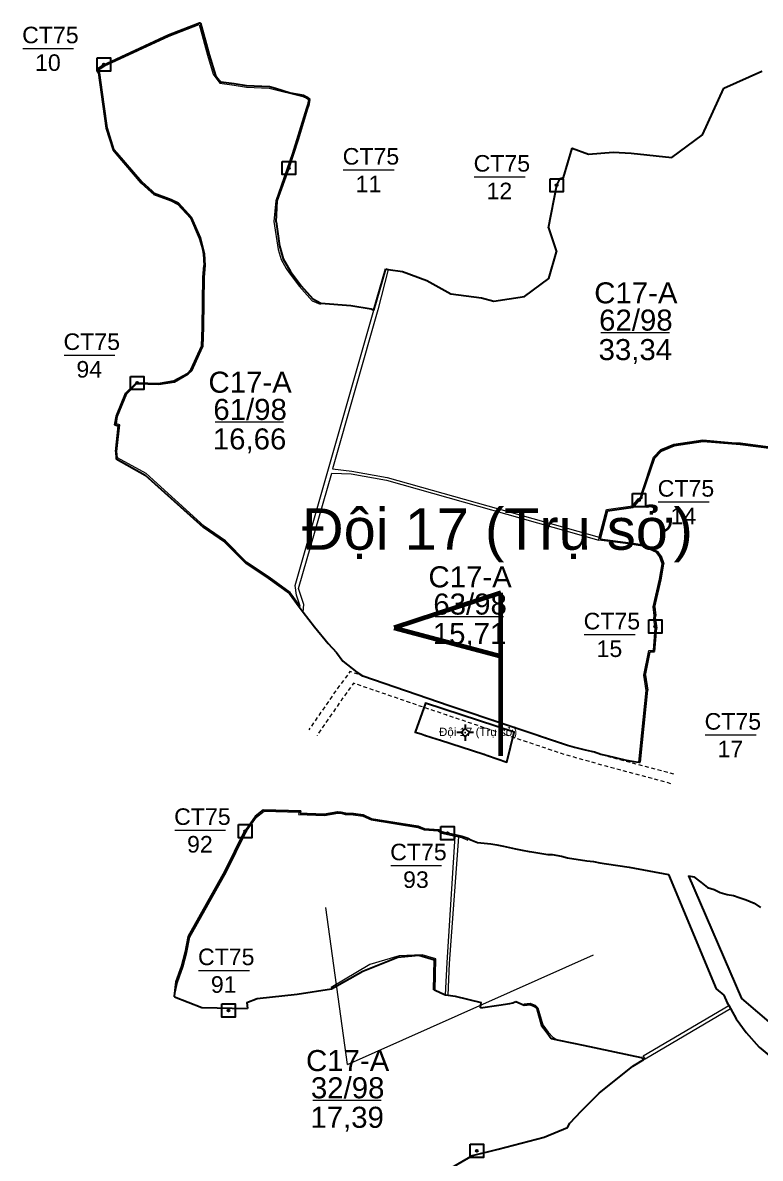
# Model space of a CAD drawing. Header units: metres. Extents: x 393207 to 397708, y 1541328 to 1545523.
# Drawn here: x 394929 to 396043, y 1543350 to 1545066 of the extents above; entities that cross this region are included whole.
import ezdxf
from ezdxf.enums import TextEntityAlignment as Align

# ---------------------------------------------------------------- set-up
doc = ezdxf.new("R2010")
doc.units = ezdxf.units.M
doc.header["$MEASUREMENT"] = 0
doc.linetypes.add('DGN Style 2', pattern=[9.82123, 5.892738, -3.928492])
doc.layers.add('RanhTwo', color=3, linetype='Continuous', lineweight=0)
doc.layers.add('TruSo', color=1, linetype='Continuous', lineweight=106)
doc.styles.add('Style-Arial', font='arial.ttf')
doc.styles.add('Style-vnarial', font='vnarial.shx')

# ---------------------------------------------------------------- blocks, each defined once
blk = doc.blocks.new('*U0')
at = {"color": 0, "linetype": 'Continuous', "lineweight": -2, "ltscale": 10, "flags": 128}
blk.add_lwpolyline([(-150, 150), (150, 150), (150, -150), (-150, -150), (-150, 150)], close=True, dxfattribs=at)
at = {"color": 0, "linetype": 'Continuous', "lineweight": -2, "ltscale": 10}
blk.add_circle((-0.02828, 0.016065), 22.5, dxfattribs=at)
blk = doc.blocks.new('*U14')
at = {"layer": 'RanhTwo', "color": 3, "linetype": 'Continuous', "lineweight": 13}
blk.add_line((-61.590494, 0.736004), (61.441766, 0.736004), dxfattribs=at)
at = {"layer": 'RanhTwo', "color": 3, "linetype": 'Continuous', "lineweight": 13, "style": 'Style-vnarial'}
for s, p in [('CT75', (-62.927441, 13.404394)), ('10', (-31.75311, -53.404336))]:
    blk.add_text(s, height=40, dxfattribs=at).set_placement(p)
blk = doc.blocks.new('*U15')
at = {"layer": 'RanhTwo', "color": 3, "linetype": 'Continuous', "lineweight": 13}
blk.add_line((-61.590494, 0.736004), (61.441766, 0.736004), dxfattribs=at)
at = {"layer": 'RanhTwo', "color": 3, "linetype": 'Continuous', "lineweight": 13, "style": 'Style-vnarial'}
for s, p in [('CT75', (-62.927441, 13.404394)), ('11', (-31.75311, -53.404336))]:
    blk.add_text(s, height=40, dxfattribs=at).set_placement(p)
blk = doc.blocks.new('*U16')
at = {"layer": 'RanhTwo', "color": 3, "linetype": 'Continuous', "lineweight": 13}
blk.add_line((-61.590494, 0.736004), (61.441766, 0.736004), dxfattribs=at)
at = {"layer": 'RanhTwo', "color": 3, "linetype": 'Continuous', "lineweight": 13, "style": 'Style-vnarial'}
for s, p in [('CT75', (-62.927441, 13.404394)), ('12', (-31.75311, -53.404336))]:
    blk.add_text(s, height=40, dxfattribs=at).set_placement(p)
blk = doc.blocks.new('*U18')
at = {"layer": 'RanhTwo', "color": 3, "linetype": 'Continuous', "lineweight": 13}
blk.add_line((-61.590494, 0.736004), (61.441766, 0.736004), dxfattribs=at)
at = {"layer": 'RanhTwo', "color": 3, "linetype": 'Continuous', "lineweight": 13, "style": 'Style-vnarial'}
for s, p in [('CT75', (-62.927441, 13.404394)), ('14', (-31.75311, -53.404336))]:
    blk.add_text(s, height=40, dxfattribs=at).set_placement(p)
blk = doc.blocks.new('*U19')
at = {"layer": 'RanhTwo', "color": 3, "linetype": 'Continuous', "lineweight": 13}
blk.add_line((-61.590494, 0.736004), (61.441766, 0.736004), dxfattribs=at)
at = {"layer": 'RanhTwo', "color": 3, "linetype": 'Continuous', "lineweight": 13, "style": 'Style-vnarial'}
for s, p in [('CT75', (-62.927441, 13.404394)), ('15', (-31.75311, -53.404336))]:
    blk.add_text(s, height=40, dxfattribs=at).set_placement(p)
blk = doc.blocks.new('*U21')
at = {"layer": 'RanhTwo', "color": 3, "linetype": 'Continuous', "lineweight": 13}
blk.add_line((-61.590494, 0.736004), (61.441766, 0.736004), dxfattribs=at)
at = {"layer": 'RanhTwo', "color": 3, "linetype": 'Continuous', "lineweight": 13, "style": 'Style-vnarial'}
for s, p in [('CT75', (-62.927441, 13.404394)), ('17', (-31.75311, -53.404336))]:
    blk.add_text(s, height=40, dxfattribs=at).set_placement(p)
blk = doc.blocks.new('*U38')
at = {"layer": 'RanhTwo', "color": 3, "linetype": 'Continuous', "lineweight": 13}
blk.add_line((-61.590494, 0.736004), (61.441766, 0.736004), dxfattribs=at)
at = {"layer": 'RanhTwo', "color": 3, "linetype": 'Continuous', "lineweight": 13, "style": 'Style-vnarial'}
for s, p in [('CT75', (-62.927441, 13.404394)), ('91', (-31.75311, -53.404336))]:
    blk.add_text(s, height=40, dxfattribs=at).set_placement(p)
blk = doc.blocks.new('*U39')
at = {"layer": 'RanhTwo', "color": 3, "linetype": 'Continuous', "lineweight": 13}
blk.add_line((-61.590494, 0.736004), (61.441766, 0.736004), dxfattribs=at)
at = {"layer": 'RanhTwo', "color": 3, "linetype": 'Continuous', "lineweight": 13, "style": 'Style-vnarial'}
for s, p in [('CT75', (-62.927441, 13.404394)), ('92', (-31.75311, -53.404336))]:
    blk.add_text(s, height=40, dxfattribs=at).set_placement(p)
blk = doc.blocks.new('*U40')
at = {"layer": 'RanhTwo', "color": 3, "linetype": 'Continuous', "lineweight": 13}
blk.add_line((-61.590494, 0.736004), (61.441766, 0.736004), dxfattribs=at)
at = {"layer": 'RanhTwo', "color": 3, "linetype": 'Continuous', "lineweight": 13, "style": 'Style-vnarial'}
for s, p in [('CT75', (-62.927441, 13.404394)), ('93', (-31.75311, -53.404336))]:
    blk.add_text(s, height=40, dxfattribs=at).set_placement(p)
blk = doc.blocks.new('*U41')
at = {"layer": 'RanhTwo', "color": 3, "linetype": 'Continuous', "lineweight": 13}
blk.add_line((-61.590494, 0.736004), (61.441766, 0.736004), dxfattribs=at)
at = {"layer": 'RanhTwo', "color": 3, "linetype": 'Continuous', "lineweight": 13, "style": 'Style-vnarial'}
for s, p in [('CT75', (-62.927441, 13.404394)), ('94', (-31.75311, -53.404336))]:
    blk.add_text(s, height=40, dxfattribs=at).set_placement(p)
blk = doc.blocks.new('*U43')
at = {"layer": 'RanhTwo', "color": 3, "linetype": 'Continuous', "lineweight": 13}
blk.add_line((-66.520877, -1.660429), (63.750129, -1.660429), dxfattribs=at)
at = {"layer": 'RanhTwo', "color": 3, "linetype": 'Continuous', "lineweight": 13, "style": 'Style-Arial'}
blk.add_text('33,34', height=40, dxfattribs=at).set_placement((-1.025137, -54.422685), align=Align.CENTER)
at = {"layer": 'RanhTwo', "color": 3, "linetype": 'Continuous', "lineweight": 13, "insert": (-0.000029, 1.089388), "char_height": 40, "attachment_point": 8, "line_spacing_factor": 0.776524, "style": 'Style-Arial'}
blk.add_mtext('C17-A\\P62/98', dxfattribs=at)
blk = doc.blocks.new('*U44')
at = {"layer": 'RanhTwo', "color": 3, "linetype": 'Continuous', "lineweight": 13}
blk.add_line((-66.520877, -1.660429), (63.750129, -1.660429), dxfattribs=at)
at = {"layer": 'RanhTwo', "color": 3, "linetype": 'Continuous', "lineweight": 13, "style": 'Style-Arial'}
blk.add_text('15,71', height=40, dxfattribs=at).set_placement((-1.025137, -54.422685), align=Align.CENTER)
at = {"layer": 'RanhTwo', "color": 3, "linetype": 'Continuous', "lineweight": 13, "insert": (-0.000029, 1.089388), "char_height": 40, "attachment_point": 8, "line_spacing_factor": 0.776524, "style": 'Style-Arial'}
blk.add_mtext('C17-A\\P63/98', dxfattribs=at)
blk = doc.blocks.new('*U45')
at = {"layer": 'RanhTwo', "color": 3, "linetype": 'Continuous', "lineweight": 13}
blk.add_line((-66.520877, -1.660429), (63.750129, -1.660429), dxfattribs=at)
at = {"layer": 'RanhTwo', "color": 3, "linetype": 'Continuous', "lineweight": 13, "style": 'Style-Arial'}
blk.add_text('16,66', height=40, dxfattribs=at).set_placement((-1.025137, -54.422685), align=Align.CENTER)
at = {"layer": 'RanhTwo', "color": 3, "linetype": 'Continuous', "lineweight": 13, "insert": (-0.000029, 1.089388), "char_height": 40, "attachment_point": 8, "line_spacing_factor": 0.776524, "style": 'Style-Arial'}
blk.add_mtext('C17-A\\P61/98', dxfattribs=at)
blk = doc.blocks.new('*U46')
at = {"layer": 'RanhTwo', "color": 3, "linetype": 'Continuous', "lineweight": 13}
blk.add_line((-66.520877, -1.660429), (63.750129, -1.660429), dxfattribs=at)
at = {"layer": 'RanhTwo', "color": 3, "linetype": 'Continuous', "lineweight": 13, "style": 'Style-Arial'}
blk.add_text('17,39', height=40, dxfattribs=at).set_placement((-1.025137, -54.422685), align=Align.CENTER)
at = {"layer": 'RanhTwo', "color": 3, "linetype": 'Continuous', "lineweight": 13, "insert": (-0.000029, 1.089388), "char_height": 40, "attachment_point": 8, "line_spacing_factor": 0.776524, "style": 'Style-Arial'}
blk.add_mtext('C17-A\\P32/98', dxfattribs=at)
blk = doc.blocks.new('DDCT')
at = {"layer": 'RanhTwo', "color": 5, "linetype": 'Continuous', "lineweight": 0}
for p, q in [((6.24, 0), (-6.24, 0)), ((0, -6.24), (0, 6.24))]:
    blk.add_line(p, q, dxfattribs=at)
blk = doc.blocks.new('CENTRD')
at = {"layer": 'RanhTwo', "linetype": 'Continuous', "lineweight": 0}
h = blk.add_hatch(color=7, dxfattribs=at)
edge = h.paths.add_edge_path()
edge.add_arc((0, 0), 1.5, 0, 360)
at = {"layer": 'RanhTwo', "color": 7, "linetype": 'Continuous', "lineweight": 0}
for p, q in [((-6.25, 0), (-12.5, 0)), ((0, 6.25), (-6.25, 0)), ((-6.25, 0), (0, -6.25)), ((0, 12.5), (0, 6.25)), ((6.25, 0), (0, 6.25)), ((0, -6.25), (6.25, 0)), ((12.5, 0), (6.25, 0)), ((0, -6.25), (0, -12.5))]:
    blk.add_line(p, q, dxfattribs=at)
blk = doc.blocks.new('CENTRD_1')
at = {"layer": 'RanhTwo', "linetype": 'Continuous', "lineweight": 30}
h = blk.add_hatch(color=5, dxfattribs=at)
edge = h.paths.add_edge_path()
edge.add_arc((0, 0), 1.5, 0, 360)
at = {"layer": 'RanhTwo', "color": 5, "linetype": 'Continuous', "lineweight": 30}
for p, q in [((-6.25, 0), (-12.5, 0)), ((0, 6.25), (-6.25, 0)), ((-6.25, 0), (0, -6.25)), ((0, 12.5), (0, 6.25)), ((6.25, 0), (0, 6.25)), ((0, -6.25), (6.25, 0)), ((12.5, 0), (6.25, 0)), ((0, -6.25), (0, -12.5))]:
    blk.add_line(p, q, dxfattribs=at)
blk = doc.blocks.new('*U70')
at = {"layer": 'TruSo', "color": 1, "linetype": 'Continuous', "lineweight": 106}
for p, q in [((80.501313, 123.087532), (-80.501268, 70.243642)), ((80.501313, -123.087664), (80.501313, 123.087532)), ((-80.501268, 70.243642), (80.501094, 27.367806))]:
    blk.add_line(p, q, dxfattribs=at)
blk = doc.blocks.new('*U69')
at = {"layer": 'TruSo', "color": 1, "linetype": 'Continuous', "lineweight": 106}
blk.add_blockref('*U70', (-75.311655, -79.483447), dxfattribs=at)
at = {"layer": 'RanhTwo', "color": 7, "linetype": 'Continuous', "lineweight": 0, "style": 'Style-Arial'}
blk.add_text('Đội 17 (Trụ sở)', height=62.5, dxfattribs=at).set_placement((0.000082, 140.071497), align=Align.MIDDLE_CENTER)

msp = doc.modelspace()

# ---------------------------------------------------------------- linework, layer by layer
at = {"layer": 'RanhTwo', "color": 3, "linetype": 'Continuous', "lineweight": 30}
for p, q in [((395148.909, 1545047.934), (395195.535, 1545066.416)), ((395195.535, 1545066.416), (395196.427, 1545066.301)), ((395196.427, 1545066.301), (395197.082, 1545065.776)), ((395197.082, 1545065.776), (395210.293, 1545017.954)), ((395055.626, 1545004.812), (395148.909, 1545047.934)), ((395051.677, 1545003.462), (395053.302, 1545004.007)), ((395053.302, 1545004.007), (395055.626, 1545004.812)), ((395210.293, 1545017.954), (395219.688, 1544986.638)), ((395041.23, 1544993.927), (395043.813, 1544997.664)), ((395041.23, 1544993.927), (395043.002, 1544990.47)), ((395043.002, 1544990.47), (395049.892, 1544943.168)), ((395043.813, 1544997.664), (395051.677, 1545003.462)), ((395988.029, 1544967.273), (396045.812, 1544993.12)), ((395219.688, 1544986.638), (395225.364, 1544979.504)), ((395225.364, 1544979.504), (395227.764, 1544977.14)), ((395227.764, 1544977.14), (395248.1524, 1544974.3159)), ((395248.1524, 1544974.3159), (395266.9471, 1544971.5541)), ((395266.9471, 1544971.5541), (395301.507, 1544970.079)), ((395301.507, 1544970.079), (395310.706, 1544967.499)), ((395310.706, 1544967.499), (395332.835, 1544960.528)), ((395332.835, 1544960.528), (395353.094, 1544956.766)), ((395353.094, 1544956.766), (395358.703, 1544954.13)), ((395358.703, 1544954.13), (395362.358, 1544950.418)), ((395955.847, 1544897.088), (395988.029, 1544967.273)), ((395049.892, 1544943.168), (395054.607, 1544906.887)), ((395344.974, 1544889.44), (395359.046, 1544936.134)), ((395359.046, 1544936.134), (395360.986, 1544941.684)), ((395360.986, 1544941.684), (395362.358, 1544950.418)), ((395054.607, 1544906.887), (395065.22, 1544874.087)), ((395337.871, 1544867.809), (395344.974, 1544889.44)), ((395909.809, 1544862.722), (395955.847, 1544897.088)), ((395065.22, 1544874.087), (395069.751, 1544868.531)), ((395069.751, 1544868.531), (395107.604, 1544824.545)), ((395330.95, 1544846.355), (395337.871, 1544867.809)), ((395745.987, 1544832.375), (395758.86, 1544876.672)), ((395758.86, 1544876.672), (395783.764, 1544867.545)), ((395783.764, 1544867.545), (395820.827, 1544871.04)), ((395820.827, 1544871.04), (395847.914, 1544869.04)), ((395847.914, 1544869.04), (395909.809, 1544862.722)), ((395313.31, 1544797.076), (395330.95, 1544846.355)), ((395107.604, 1544824.545), (395122.805, 1544810.847)), ((395723.089, 1544756.632), (395735.578, 1544820.75)), ((395735.578, 1544820.75), (395740.706, 1544831.124)), ((395740.706, 1544831.124), (395745.987, 1544832.375)), ((395122.805, 1544810.847), (395126.489, 1544807.158)), ((395126.489, 1544807.158), (395152.786, 1544797.655)), ((395152.786, 1544797.655), (395162.683, 1544792.829)), ((395162.683, 1544792.829), (395182.481, 1544770.823)), ((395311.648, 1544765.762), (395313.31, 1544797.076)), ((395182.481, 1544770.823), (395195.702, 1544740.451)), ((395311.648, 1544765.762), (395316.529, 1544729.188)), ((395723.089, 1544756.632), (395735.301, 1544720.178)), ((395195.702, 1544740.451), (395200.062, 1544725.216)), ((395200.062, 1544725.216), (395201.634, 1544717.1)), ((395201.634, 1544717.1), (395202.728, 1544699.574)), ((395316.529, 1544729.188), (395322.066, 1544709.829)), ((395723.699, 1544679.686), (395735.301, 1544720.178)), ((395201.396, 1544681.854), (395202.728, 1544699.574)), ((395322.066, 1544709.829), (395333.221, 1544690.568)), ((395200.128, 1544606.364), (395201.396, 1544681.854)), ((395333.221, 1544690.568), (395349.295, 1544668.931)), ((395459.347, 1544632.058), (395477.493, 1544694.373)), ((395477.493, 1544694.373), (395481.0185, 1544693.3255)), ((395481.0185, 1544693.3255), (395502.769, 1544690.627)), ((395502.769, 1544690.627), (395539.089, 1544676.694)), ((395686.742, 1544652.705), (395723.699, 1544679.686)), ((395349.295, 1544668.931), (395367.087, 1544649)), ((395539.089, 1544676.694), (395575.475, 1544656.929)), ((395367.087, 1544649), (395379.282, 1544642.807)), ((395575.475, 1544656.929), (395622.035, 1544650.436)), ((395622.035, 1544650.436), (395640.576, 1544645.496)), ((395640.576, 1544645.496), (395686.742, 1544652.705)), ((395379.282, 1544642.807), (395424.253, 1544638.894)), ((395424.253, 1544638.894), (395455.01, 1544634.21)), ((395455.01, 1544634.21), (395459.347, 1544632.058)), ((395199.129, 1544577.655), (395200.128, 1544606.364)), ((395183.176, 1544542.221), (395199.129, 1544577.655)), ((395177.435, 1544536.548), (395183.176, 1544542.221)), ((395134.017, 1544521.462), (395157.184, 1544525.372)), ((395157.184, 1544525.372), (395177.435, 1544536.548)), ((395070.268, 1544471.845), (395084.36, 1544506.501)), ((395084.36, 1544506.501), (395100.344, 1544522.314)), ((395100.344, 1544522.314), (395101.724, 1544521.974)), ((395101.724, 1544521.974), (395134.017, 1544521.462)), ((395067.896, 1544458.686), (395070.268, 1544471.845)), ((395067.896, 1544458.686), (395073.11, 1544457.241)), ((395069.361, 1544418.479), (395073.11, 1544457.241)), ((395894.0937, 1544419.6253), (395912.9987, 1544427.53)), ((395912.9987, 1544427.53), (395956.7779, 1544434.2091)), ((395956.7779, 1544434.2091), (396000.414, 1544430.343)), ((396000.414, 1544430.343), (396013.0011, 1544429.4221)), ((396013.0011, 1544429.4221), (396084.513, 1544420.317)), ((395069.361, 1544418.479), (395070.002, 1544407.505)), ((395070.002, 1544407.505), (395113.709, 1544382.888)), ((395865.018, 1544354.044), (395883.5675, 1544408.598)), ((395883.5675, 1544408.598), (395894.0937, 1544419.6253)), ((395113.709, 1544382.888), (395201.543, 1544303.987)), ((395864.2487, 1544347.9169), (395865.018, 1544354.044)), ((395851.2465, 1544334.4096), (395859.95, 1544345.144)), ((395859.95, 1544345.144), (395864.2487, 1544347.9169)), ((395801.3743, 1544286.1403), (395812.5818, 1544328.8453)), ((395812.5818, 1544328.8453), (395851.2465, 1544334.4096)), ((395201.543, 1544303.987), (395233.715, 1544281.901)), ((395801.3743, 1544286.1403), (395839.74, 1544280.778)), ((395233.715, 1544281.901), (395265.552, 1544249.569)), ((395839.74, 1544280.778), (395865.8013, 1544277.3546)), ((395865.8013, 1544277.3546), (395888.6607, 1544267.073)), ((395888.6607, 1544267.073), (395892.8875, 1544260.485)), ((395265.552, 1544249.569), (395299.749, 1544226.895)), ((395892.8875, 1544260.485), (395897.1974, 1544248.8447)), ((395893.0856, 1544225.1244), (395897.1974, 1544248.8447)), ((395299.749, 1544226.895), (395331.823, 1544203.939)), ((395883.3681, 1544183.5577), (395893.0856, 1544225.1244)), ((395331.823, 1544203.939), (395346.362, 1544183.803)), ((395346.362, 1544183.803), (395352.265, 1544175.812)), ((395883.3681, 1544183.5577), (395884.798, 1544170.3827)), ((395352.265, 1544175.812), (395369.56, 1544153.687)), ((395884.197, 1544165.3665), (395884.798, 1544170.3827)), ((395884.197, 1544165.3665), (395886.6291, 1544151.5433)), ((395369.56, 1544153.687), (395390.021, 1544128.077)), ((395883.5776, 1544116.261), (395886.6291, 1544151.5433)), ((395390.021, 1544128.077), (395402.672, 1544114.49)), ((395402.672, 1544114.49), (395412.323, 1544101.58)), ((395869.2256, 1544080.2113), (395876.6184, 1544115.7097)), ((395876.6184, 1544115.7097), (395883.5776, 1544116.261)), ((395412.323, 1544101.58), (395433.596, 1544084.919)), ((395433.596, 1544084.919), (395442.217, 1544079.512)), ((395442.217, 1544079.512), (395442.4111, 1544079.3357)), ((395442.4111, 1544079.3357), (395573.15, 1544034.55)), ((395869.2256, 1544080.2113), (395872.9136, 1544057.5596)), ((395861.7375, 1543948.7626), (395872.9136, 1544057.5596)), ((395573.15, 1544034.55), (395751.94, 1543974.81)), ((395751.94, 1543974.81), (395762.4669, 1543971.8462)), ((395762.4669, 1543971.8462), (395778.757, 1543967.847)), ((395778.757, 1543967.847), (395787.853, 1543965.454)), ((395787.853, 1543965.454), (395792.628, 1543964.411)), ((395792.628, 1543964.411), (395802.239, 1543961.152)), ((395802.239, 1543961.152), (395813.296, 1543958.5)), ((395813.296, 1543958.5), (395823.996, 1543956.109)), ((395823.996, 1543956.109), (395840.725, 1543952.046)), ((395840.725, 1543952.046), (395852.31, 1543950.06)), ((395852.31, 1543950.06), (395859.748, 1543948.967)), ((395859.748, 1543948.967), (395861.7375, 1543948.7626)), ((395280.421, 1543867.515), (395292.702, 1543877.188)), ((395292.702, 1543877.188), (395349.15, 1543875.398)), ((395347.915, 1543871.911), (395349.15, 1543875.398)), ((395347.915, 1543871.911), (395358.561, 1543871.418)), ((395384.502, 1543870.504), (395404.636, 1543874.135)), ((395404.636, 1543874.135), (395409.474, 1543873.644)), ((395409.474, 1543873.644), (395416.321, 1543871.701)), ((395416.321, 1543871.701), (395428.287, 1543871.379)), ((395266.325, 1543847.367), (395280.421, 1543867.515)), ((395358.561, 1543871.418), (395384.502, 1543870.504)), ((395428.287, 1543871.379), (395442.952, 1543869.341)), ((395442.952, 1543869.341), (395455.726, 1543863.533)), ((395455.726, 1543863.533), (395526.48, 1543852.38)), ((395234.735, 1543784.169), (395263.898, 1543843.941)), ((395263.898, 1543843.941), (395266.325, 1543847.367)), ((395526.48, 1543852.38), (395535.911, 1543848.489)), ((395535.911, 1543848.489), (395557.399, 1543846.981)), ((395557.399, 1543846.981), (395562.181, 1543843.5)), ((395562.181, 1543843.5), (395587.9415, 1543838.189)), ((395587.9415, 1543838.189), (395592.234, 1543837.304)), ((395592.234, 1543837.304), (395601.067, 1543833.933)), ((395601.067, 1543833.933), (395605.61, 1543831.59)), ((395605.61, 1543831.59), (395615.98, 1543827.69)), ((395615.98, 1543827.69), (395626.18, 1543826.5)), ((395626.18, 1543826.5), (395636.08, 1543825.7)), ((395636.08, 1543825.7), (395645.26, 1543824.17)), ((395645.26, 1543824.17), (395655.31, 1543821.94)), ((395655.31, 1543821.94), (395664.2, 1543819.98)), ((395664.2, 1543819.98), (395673.41, 1543817.94)), ((395673.41, 1543817.94), (395683.24, 1543815.76)), ((395683.24, 1543815.76), (395694.24, 1543814.03)), ((395694.24, 1543814.03), (395698.19, 1543813.41)), ((395698.19, 1543813.41), (395703.87, 1543812.52)), ((395703.87, 1543812.52), (395722.18, 1543809.64)), ((395722.18, 1543809.64), (395729.006, 1543809.441)), ((395729.006, 1543809.441), (395742.632, 1543807.008)), ((395742.632, 1543807.008), (395751.85, 1543804.36)), ((395751.85, 1543804.36), (395761.69, 1543802.82)), ((395761.69, 1543802.82), (395771.41, 1543801.62)), ((395771.41, 1543801.62), (395781.28, 1543799.78)), ((395781.28, 1543799.78), (395791.03, 1543798.9)), ((395791.03, 1543798.9), (395800.62, 1543797.1)), ((395800.62, 1543797.1), (395810.8, 1543795.16)), ((395810.8, 1543795.16), (395845.33, 1543790.37)), ((395845.33, 1543790.37), (395904.752, 1543779.2743)), ((395179.1163, 1543685.4101), (395234.735, 1543784.169)), ((395904.752, 1543779.2743), (395976.59, 1543606.637)), ((395935.017, 1543777.385), (396014.9796, 1543591.6439)), ((395935.017, 1543777.385), (395943, 1543775.614)), ((395943, 1543775.614), (395953.603, 1543767.887)), ((395953.603, 1543767.887), (395963.63, 1543759.84)), ((395963.63, 1543759.84), (395973.51, 1543756.38)), ((395973.51, 1543756.38), (395982.61, 1543751.8)), ((395982.61, 1543751.8), (395993.41, 1543748.92)), ((395993.41, 1543748.92), (396002.74, 1543747.4)), ((396002.74, 1543747.4), (396011.49, 1543744.26)), ((396011.49, 1543744.26), (396022.032, 1543741.119)), ((396022.032, 1543741.119), (396034.013, 1543735.77)), ((396034.013, 1543735.77), (396043.574, 1543729.487)), ((395174.717, 1543661.989), (395179.1163, 1543685.4101)), ((395169.025, 1543640.708), (395174.717, 1543661.989)), ((395442.45, 1543633.26), (395495.54, 1543654.45)), ((395495.54, 1543654.45), (395527.2568, 1543657.4464)), ((395527.2568, 1543657.4464), (395551.128, 1543650.47)), ((395550.031, 1543604.861), (395551.128, 1543650.47)), ((395160.453, 1543616.835), (395169.025, 1543640.708)), ((395395.019, 1543606.588), (395442.45, 1543633.26)), ((395157.888, 1543595.2501), (395160.453, 1543616.835)), ((395283.04, 1543592.07), (395343.401, 1543598.228)), ((395343.401, 1543598.228), (395395.019, 1543606.588)), ((395550.031, 1543604.861), (395552.0177, 1543604.2825)), ((395552.0177, 1543604.2825), (395566.19, 1543597.73)), ((395566.19, 1543597.73), (395567.5662, 1543597.519)), ((395567.5662, 1543597.519), (395571.6574, 1543596.8917)), ((395571.6574, 1543596.8917), (395581.954, 1543595.313)), ((395976.59, 1543606.637), (395988.3743, 1543596.9545)), ((395988.3743, 1543596.9545), (395993.3123, 1543585.4288)), ((395157.8, 1543594.51), (395157.888, 1543595.2501)), ((395157.8, 1543594.51), (395199.18, 1543578.39)), ((395267.14, 1543585.58), (395283.04, 1543592.07)), ((395267.14, 1543585.58), (395268.38, 1543576.87)), ((395581.954, 1543595.313), (395621.622, 1543585.991)), ((395620.673, 1543577.877), (395621.622, 1543585.991)), ((395620.673, 1543577.877), (395648.149, 1543581.535)), ((395648.149, 1543581.535), (395664.574, 1543584.303)), ((395664.574, 1543584.303), (395669.147, 1543585.403)), ((395669.147, 1543585.403), (395673.914, 1543587.325)), ((395673.914, 1543587.325), (395686.5999, 1543581.713)), ((395686.5999, 1543581.713), (395695.4399, 1543582.7631)), ((395695.4399, 1543582.7631), (395701.7558, 1543580.2491)), ((395701.7558, 1543580.2491), (395705.3404, 1543576.8487)), ((395993.3123, 1543585.4288), (395995.5429, 1543581.335)), ((395995.5429, 1543581.335), (395998.1458, 1543576.5578)), ((396014.9796, 1543591.6439), (396588.1352, 1543103.6254)), ((395199.18, 1543578.39), (395268.38, 1543576.87)), ((395705.3404, 1543576.8487), (395712.67, 1543550.984)), ((395998.1458, 1543576.5578), (396006.6087, 1543561.0262)), ((395712.67, 1543550.984), (395720.9601, 1543539.8428)), ((396006.6087, 1543561.0262), (396021.857, 1543540.3566)), ((395720.9601, 1543539.8428), (395727.02, 1543531.35)), ((395727.02, 1543531.35), (395736.196, 1543529.5208)), ((395736.196, 1543529.5208), (395760.83, 1543524.61)), ((396021.857, 1543540.3566), (396041.6305, 1543518.5473)), ((395760.83, 1543524.61), (395775.7982, 1543521.438)), ((395775.7982, 1543521.438), (395863.23, 1543502.91)), ((396041.6305, 1543518.5473), (396287.7484, 1543313.3632)), ((395850.89, 1543489.38), (395867.4338, 1543499.5064)), ((395863.23, 1543502.91), (395867.4338, 1543499.5064)), ((395799.627, 1543448.757), (395850.89, 1543489.38)), ((395772.879, 1543421.886), (395799.627, 1543448.757)), ((395755.29, 1543403.42), (395772.879, 1543421.886)), ((395716.845, 1543382.252), (395751.992, 1543397.169)), ((395751.992, 1543397.169), (395755.29, 1543403.42)), ((395647.04, 1543364.37), (395716.845, 1543382.252)), ((395608.2, 1543354.37), (395647.04, 1543364.37)), ((395485.76, 1543283.96), (395608.2, 1543354.37))]:
    msp.add_line(p, q, dxfattribs=at)
at = {"layer": 'RanhTwo', "color": 3, "linetype": 'Continuous', "lineweight": 0}
for p, q in [((395799.062, 1544284.444), (395800.003, 1544288.794)), ((395346.362, 1544183.803), (395347.9835, 1544184.9738)), ((395346.362, 1544183.803), (395352.265, 1544175.812)), ((395582.3553, 1543837.2986), (395587.7912, 1543836.1779)), ((395567.5662, 1543597.519), (395571.6574, 1543596.8917)), ((395988.3743, 1543596.9545), (395993.3123, 1543585.4288)), ((395993.3123, 1543585.4288), (395995.5429, 1543581.335)), ((395995.5429, 1543581.335), (395998.1458, 1543576.5578)), ((395869.4594, 1543500.7463), (395998.1458, 1543576.5578)), ((395867.4338, 1543499.5064), (395869.4594, 1543500.7463))]:
    msp.add_line(p, q, dxfattribs=at)
at = {"layer": 'RanhTwo', "color": 7, "linetype": 'Continuous', "lineweight": 0}
for q in [(395386.635905, 1543729.461503), (395791.394098, 1543657.825662)]:
    msp.add_line((395419.67739, 1543492.334244), q, dxfattribs=at)
at = {"layer": 'RanhTwo', "color": 3, "linetype": 'Continuous', "lineweight": 0, "flags": 128}
for points in [[(395346.362, 1544183.803), (395331.823, 1544203.939), (395299.749, 1544226.895), (395265.552, 1544249.569), (395233.715, 1544281.901), (395201.543, 1544303.987), (395113.709, 1544382.888), (395070.002, 1544407.505), (395069.361, 1544418.479), (395073.11, 1544457.241), (395067.896, 1544458.686), (395070.268, 1544471.845), (395084.36, 1544506.501), (395100.344, 1544522.314), (395101.724, 1544521.974), (395134.017, 1544521.462), (395157.184, 1544525.372), (395177.435, 1544536.548), (395183.176, 1544542.221), (395199.129, 1544577.655), (395200.128, 1544606.364), (395201.396, 1544681.854), (395202.728, 1544699.574), (395201.634, 1544717.1), (395200.062, 1544725.216), (395195.702, 1544740.451), (395182.481, 1544770.823), (395162.683, 1544792.829), (395152.786, 1544797.655), (395126.489, 1544807.158), (395122.805, 1544810.847), (395107.604, 1544824.545), (395069.751, 1544868.531), (395065.22, 1544874.087), (395054.607, 1544906.887), (395049.892, 1544943.168), (395043.002, 1544990.47), (395041.23, 1544993.927), (395043.813, 1544997.664), (395051.677, 1545003.462), (395053.302, 1545004.007), (395055.626, 1545004.812), (395148.909, 1545047.934), (395195.535, 1545066.416), (395196.427, 1545066.301), (395197.082, 1545065.776), (395210.293, 1545017.954), (395219.688, 1544986.638), (395225.364, 1544979.504), (395227.764, 1544977.14), (395248.1524, 1544974.3159), (395266.9471, 1544971.5541), (395301.507, 1544970.079), (395310.706, 1544967.499), (395332.835, 1544960.528), (395353.094, 1544956.766), (395358.703, 1544954.13), (395362.358, 1544950.418), (395360.986, 1544941.684), (395359.046, 1544936.134), (395344.974, 1544889.44), (395337.871, 1544867.809), (395330.95, 1544846.355), (395313.31, 1544797.076), (395311.648, 1544765.762), (395316.529, 1544729.188), (395322.066, 1544709.829), (395333.221, 1544690.568), (395349.295, 1544668.931), (395367.087, 1544649), (395379.282, 1544642.807)], [(395347.9835, 1544184.9738), (395332.88, 1544205.182), (395300.884, 1544228.5421), (395266.8309, 1544251.1207), (395235.0053, 1544283.4411), (395202.7825, 1544305.562), (395115.325, 1544385.153), (395071.9349, 1544408.7117), (395070.952, 1544418.583), (395075.2624, 1544458.7199), (395070.1878, 1544460.1262), (395071.97, 1544471.094), (395086.0582, 1544505.3677), (395100.623, 1544520.672), (395134.1688, 1544519.4593), (395157.8524, 1544523.4565), (395178.564, 1544535.521), (395184.602, 1544541.001), (395200.452, 1544575.547), (395201.1141, 1544577.1925), (395202.1274, 1544606.3124), (395203.3947, 1544681.7622), (395204.7327, 1544699.5613), (395203.6221, 1544717.3535), (395202.0089, 1544725.6822), (395197.5885, 1544741.1282), (395184.1851, 1544771.9191), (395163.9095, 1544794.456), (395153.5664, 1544799.4996), (395127.5887, 1544808.8872), (395124.183, 1544812.2975), (395109.0371, 1544825.9458), (395071.2842, 1544869.8155), (395067.0073, 1544875.06), (395056.5666, 1544907.3274), (395051.8733, 1544943.441), (395045.0183, 1544990.5027), (395043.2518, 1544994.1267), (395045.6964, 1544996.5173), (395054.1996, 1545002.2013), (395056.3748, 1545002.9548), (395149.6899, 1545046.0917), (395195.0447, 1545063.6225), (395207.8975, 1545017.5365), (395216.2, 1544988.576), (395226.2856, 1544975.1837), (395248.043, 1544971.943), (395266.542, 1544969.237), (395301.2502, 1544967.6763), (395352.1031, 1544954.9486), (395357.5201, 1544952.513), (395360.745, 1544950.458), (395359.047, 1544942.8191), (395357.0815, 1544936.5513), (395335.9706, 1544868.4332), (395311.2992, 1544797.3824), (395307.9891, 1544765.9917), (395314.4565, 1544723.7097), (395319.1096, 1544708.784), (395326.565, 1544695.09), (395331.4642, 1544688.2474), (395346.7441, 1544667.6311), (395366.19, 1544646.177), (395378.3294, 1544640.9977), (395379.282, 1544642.807)], [(396045.812, 1544993.12), (395988.029, 1544967.273), (395955.847, 1544897.088), (395909.809, 1544862.722), (395847.914, 1544869.04), (395820.827, 1544871.04), (395783.764, 1544867.545), (395758.86, 1544876.672), (395745.987, 1544832.375), (395740.706, 1544831.124), (395735.578, 1544820.75), (395723.089, 1544756.632), (395735.301, 1544720.178), (395723.699, 1544679.686), (395686.742, 1544652.705), (395640.576, 1544645.496), (395622.035, 1544650.436), (395575.475, 1544656.929), (395539.089, 1544676.694), (395502.769, 1544690.627), (395481.0185, 1544693.3255)], [(395481.0185, 1544693.3255), (395465.396, 1544632.395), (395396.97, 1544392.465), (395425.7749, 1544388.9826), (395479.2786, 1544379.2708), (395800.003, 1544288.794)], [(395459.347, 1544632.058), (395477.493, 1544694.373), (395481.0185, 1544693.3255)], [(395347.9835, 1544184.9738), (395342.292, 1544201.25), (395340.148, 1544215.709), (395459.347, 1544632.058)], [(395379.282, 1544642.807), (395424.253, 1544638.894), (395455.01, 1544634.21), (395459.347, 1544632.058)], [(395800.003, 1544288.794), (395810.984, 1544330.636), (395850.196, 1544336.279), (395858.7111, 1544346.7099), (395862.409, 1544349.045), (395863.64, 1544354.822), (395881.803, 1544409.646), (395892.936, 1544421.309), (395912.454, 1544429.47), (395956.711, 1544436.222), (396000.238, 1544432.223), (396013.24, 1544431.409), (396084.7163, 1544421.792), (396123.757, 1544414.908), (396162.023, 1544409.604), (396190.526, 1544408.6), (396204.655, 1544434.114), (396215.033, 1544461.857), (396235.159, 1544549.447), (396240.707, 1544573.942), (396232.686, 1544581.452), (396239.218, 1544621.157), (396235.281, 1544639.544), (396237.2367, 1544639.9627)], [(396084.513, 1544420.317), (396013.0011, 1544429.4221), (396000.414, 1544430.343), (395956.7779, 1544434.2091), (395912.9987, 1544427.53), (395894.0937, 1544419.6253), (395883.5675, 1544408.598), (395865.018, 1544354.044), (395864.2487, 1544347.9169), (395859.95, 1544345.144), (395851.2465, 1544334.4096), (395812.5818, 1544328.8453), (395801.3743, 1544286.1403), (395839.74, 1544280.778), (395865.8013, 1544277.3546), (395888.6607, 1544267.073), (395892.8875, 1544260.485), (395897.1974, 1544248.8447), (395893.0856, 1544225.1244), (395883.3681, 1544183.5577), (395884.798, 1544170.3827), (395884.197, 1544165.3665), (395886.6291, 1544151.5433), (395883.5776, 1544116.261), (395876.6184, 1544115.7097), (395869.2256, 1544080.2113), (395872.9136, 1544057.5596), (395861.7375, 1543948.7626), (395859.748, 1543948.967)], [(395352.265, 1544175.812), (395353.472, 1544187.06), (395345.384, 1544211.447), (395395.593, 1544385.948), (395424.9891, 1544384.6534), (395478.2854, 1544374.9792), (395799.062, 1544284.444)], [(395859.748, 1543948.967), (395870.897, 1544057.5), (395867.192, 1544080.256), (395874.966, 1544117.585), (395881.731, 1544118.121), (395884.614, 1544151.455), (395882.176, 1544165.311), (395882.785, 1544170.394), (395881.343, 1544183.681), (395891.115, 1544225.466), (395895.137, 1544248.668), (395890.804, 1544260.017), (395886.562, 1544265.988), (395865.249, 1544275.41), (395839.452, 1544279.376), (395799.062, 1544284.444)], [(395352.265, 1544175.812), (395369.56, 1544153.687), (395390.021, 1544128.077), (395402.672, 1544114.49), (395412.323, 1544101.58), (395433.596, 1544084.919), (395442.217, 1544079.512), (395442.4111, 1544079.3357), (395573.15, 1544034.55), (395751.94, 1543974.81), (395762.4669, 1543971.8462), (395778.757, 1543967.847), (395787.853, 1543965.454), (395792.628, 1543964.411), (395802.239, 1543961.152), (395813.296, 1543958.5), (395823.996, 1543956.109), (395840.725, 1543952.046), (395852.31, 1543950.06), (395859.748, 1543948.967)], [(395157.888, 1543595.2501), (395160.453, 1543616.835), (395169.025, 1543640.708), (395174.717, 1543661.989), (395179.1163, 1543685.4101), (395234.735, 1543784.169), (395263.898, 1543843.941), (395266.325, 1543847.367), (395280.421, 1543867.515), (395292.702, 1543877.188), (395349.15, 1543875.398), (395347.915, 1543871.911), (395358.561, 1543871.418), (395384.502, 1543870.504), (395404.636, 1543874.135), (395409.474, 1543873.644), (395416.321, 1543871.701), (395428.287, 1543871.379), (395442.952, 1543869.341), (395455.726, 1543863.533), (395526.48, 1543852.38), (395535.911, 1543848.489), (395557.399, 1543846.981), (395562.181, 1543843.5), (395587.9415, 1543838.189), (395592.234, 1543837.304), (395601.067, 1543833.933)], [(395157.888, 1543595.2501), (395162.3808, 1543616.2857), (395170.9355, 1543640.1106), (395176.6686, 1543661.5454), (395181.0209, 1543684.7164), (395236.5066, 1543783.239), (395265.6241, 1543842.9177), (395267.9638, 1543846.2205), (395281.8905, 1543866.1265), (395293.367, 1543875.1659), (395346.351, 1543873.4858), (395345.1298, 1543870.0378), (395358.4685, 1543869.4201), (395384.6459, 1543868.4977), (395404.714, 1543872.1168), (395409.0971, 1543871.672), (395416.0164, 1543869.7085), (395428.1219, 1543869.3827), (395442.3888, 1543867.4), (395455.1459, 1543861.5998), (395525.9354, 1543850.4411), (395535.4478, 1543846.5166), (395556.6862, 1543845.0261), (395561.3536, 1543841.6285), (395582.3553, 1543837.2986)], [(395567.5662, 1543597.519), (395570.249, 1543646.485), (395582.3553, 1543837.2986)], [(395571.6574, 1543596.8917), (395573.475, 1543644.613), (395587.7912, 1543836.1779)], [(395587.7912, 1543836.1779), (395591.6719, 1543835.3778), (395601.101, 1543830.995), (395601.067, 1543833.933)], [(395601.067, 1543833.933), (395605.61, 1543831.59), (395615.98, 1543827.69), (395626.18, 1543826.5), (395636.08, 1543825.7), (395645.26, 1543824.17), (395655.31, 1543821.94), (395664.2, 1543819.98), (395673.41, 1543817.94), (395683.24, 1543815.76), (395694.24, 1543814.03), (395698.19, 1543813.41), (395703.87, 1543812.52), (395722.18, 1543809.64), (395729.006, 1543809.441), (395742.632, 1543807.008), (395751.85, 1543804.36), (395761.69, 1543802.82), (395771.41, 1543801.62), (395781.28, 1543799.78), (395791.03, 1543798.9), (395800.62, 1543797.1), (395810.8, 1543795.16), (395845.33, 1543790.37), (395904.752, 1543779.2743), (395976.59, 1543606.637), (395988.3743, 1543596.9545)], [(396588.1352, 1543103.6254), (396014.9796, 1543591.6439), (395935.017, 1543777.385), (395943, 1543775.614), (395953.603, 1543767.887), (395963.63, 1543759.84), (395973.51, 1543756.38), (395982.61, 1543751.8), (395993.41, 1543748.92), (396002.74, 1543747.4), (396011.49, 1543744.26), (396022.032, 1543741.119), (396034.013, 1543735.77), (396043.574, 1543729.487)], [(395552.0177, 1543604.2825), (395553.1644, 1543651.9599), (395532.3883, 1543658.0123), (395497.4215, 1543656.5134), (395453.3964, 1543643.2041), (395394.959, 1543608.26), (395395.019, 1543606.588)], [(395395.019, 1543606.588), (395442.45, 1543633.26), (395495.54, 1543654.45), (395527.2568, 1543657.4464), (395551.128, 1543650.47), (395550.031, 1543604.861), (395552.0177, 1543604.2825)], [(395157.888, 1543595.2501), (395157.8, 1543594.51), (395199.18, 1543578.39), (395268.38, 1543576.87), (395267.14, 1543585.58), (395283.04, 1543592.07), (395343.401, 1543598.228), (395395.019, 1543606.588)], [(395552.0177, 1543604.2825), (395566.19, 1543597.73), (395567.5662, 1543597.519)], [(395571.6574, 1543596.8917), (395581.954, 1543595.313), (395621.622, 1543585.991), (395620.673, 1543577.877), (395648.149, 1543581.535), (395664.574, 1543584.303), (395669.147, 1543585.403), (395673.914, 1543587.325), (395686.5999, 1543581.713)], [(395686.5999, 1543581.713), (395686.364, 1543583.699), (395695.708, 1543584.809), (395702.853, 1543581.965), (395707.115, 1543577.922), (395714.494, 1543551.883), (395722.493, 1543541.133), (395729.618, 1543533.631), (395736.196, 1543529.5208)], [(395686.5999, 1543581.713), (395695.4399, 1543582.7631), (395701.7558, 1543580.2491), (395705.3404, 1543576.8487), (395712.67, 1543550.984), (395720.9601, 1543539.8428), (395727.02, 1543531.35), (395736.196, 1543529.5208)], [(395869.4594, 1543500.7463), (395866.544, 1543505.344), (395995.5429, 1543581.335)], [(395998.1458, 1543576.5578), (396006.6087, 1543561.0262), (396021.857, 1543540.3566), (396041.6305, 1543518.5473), (396287.7484, 1543313.3632), (396288.3109, 1543312.8864)], [(395736.196, 1543529.5208), (395760.83, 1543524.61), (395775.7982, 1543521.438), (395863.23, 1543502.91), (395867.4338, 1543499.5064)], [(395867.4338, 1543499.5064), (395850.89, 1543489.38), (395799.627, 1543448.757), (395772.879, 1543421.886), (395755.29, 1543403.42), (395751.992, 1543397.169), (395716.845, 1543382.252), (395647.04, 1543364.37), (395608.2, 1543354.37), (395485.76, 1543283.96)]]:
    msp.add_lwpolyline(points, dxfattribs=at)
at = {"layer": 'RanhTwo', "color": 3, "linetype": 'DGN Style 2', "lineweight": 0, "flags": 128}
for points in [[(395912.808813, 1543930.775922), (395814.56, 1543957.18), (395751.94, 1543974.81), (395573.15, 1544034.55), (395423.19, 1544085.92), (395399.37, 1544053.6), (395361.03, 1543997.81)], [(395908.167564, 1543916.495013), (395810.58, 1543942.72), (395747.52, 1543960.47), (395568.35, 1544020.35), (395428.73, 1544068.16), (395411.59, 1544044.9), (395373.39, 1543989.31)]]:
    msp.add_lwpolyline(points, dxfattribs=at)
at = {"layer": 'RanhTwo', "color": 7, "linetype": 'Continuous', "lineweight": 0, "flags": 128}
msp.add_lwpolyline([(395671.28, 1543994.32), (395537.31, 1544038.12), (395521.62, 1543994.23), (395530.56, 1543991.59), (395535.66, 1543989.81), (395554.76, 1543983.8), (395558.51, 1543982.55), (395625.4, 1543960.92), (395631.16, 1543958.97), (395660.28, 1543949.21), (395671.28, 1543994.32)], dxfattribs=at)
at = {"layer": 'RanhTwo', "color": 5, "linetype": 'Continuous', "lineweight": 30, "flags": 128}
msp.add_lwpolyline([(395671.28, 1543994.32), (395537.31, 1544038.12), (395521.62, 1543994.23), (395530.56, 1543991.59), (395535.66, 1543989.81), (395554.76, 1543983.8), (395558.51, 1543982.55), (395625.4, 1543960.92), (395631.16, 1543958.97), (395660.28, 1543949.21), (395671.28, 1543994.32)], dxfattribs=at)

# ---------------------------------------------------------------- block references
at = {"layer": 'RanhTwo', "color": 3, "linetype": 'Continuous', "lineweight": 13}
for name, p, xscale, yscale, zscale in [('*U14', (394967.057063, 1545026.984948), 0.625, 0.625, 0.625), ('*U15', (395451.518117, 1544843.62431), 0.625, 0.625, 0.625), ('*U16', (395649.375016, 1544833.03448), 0.625, 0.625, 0.625), ('*U43', (395855.285565, 1544599.809397), 0.794896, 0.794896, 0.794896), ('*U41', (395029.56259, 1544563.553261), 0.625, 0.625, 0.625), ('*U45', (395272.241024, 1544464.803389), 0.794896, 0.794896, 0.794896), ('*U18', (395927.576165, 1544341.863357), 0.625, 0.625, 0.625), ('*U44', (395604.720969, 1544170.683156), 0.794896, 0.794896, 0.794896), ('*U19', (395815.663672, 1544141.299076), 0.625, 0.625, 0.625), ('*U21', (395998.453515, 1543989.75673), 0.625, 0.625, 0.625), ('*U39', (395196.799234, 1543845.813829), 0.625, 0.625, 0.625), ('*U40', (395523.288545, 1543792.352984), 0.625, 0.625, 0.625), ('*U38', (395232.798173, 1543633.906177), 0.625, 0.625, 0.625), ('*U46', (395419.677413, 1543439.719242), 0.794896, 0.794896, 0.794896)]:
    msp.add_blockref(name, p, dxfattribs=dict(at, xscale=xscale, yscale=yscale, zscale=zscale))
at = {"layer": 'RanhTwo', "color": 3, "linetype": 'Continuous', "lineweight": 30, "ltscale": 0.666667, "xscale": 0.066667, "yscale": 0.066667, "zscale": 0.066667}
for p in [(395051.296, 1545003.399), (395330.8425, 1544846.916), (395735.5305, 1544820.726), (395101.481, 1544522.016), (395859.976, 1544345.023), (395884.6725, 1544153.916), (395264.609, 1543844.559), (395570.622, 1543841.781), (395239.411, 1543573.893), (395615.0245, 1543361.635)]:
    msp.add_blockref('*U0', p, dxfattribs=at)
at = {"layer": 'RanhTwo', "color": 5, "linetype": 'Continuous', "lineweight": 0, "xscale": 0.15, "yscale": 0.15, "zscale": 0.15}
for p in [(395537.31, 1544038.12), (395521.62, 1543994.23), (395530.56, 1543991.59), (395671.28, 1543994.32), (395535.66, 1543989.81), (395554.76, 1543983.8), (395558.51, 1543982.55), (395625.4, 1543960.92), (395631.16, 1543958.97), (395660.28, 1543949.21)]:
    msp.add_blockref('DDCT', p, dxfattribs=at)
at = {"layer": 'RanhTwo', "color": 7, "linetype": 'Continuous', "lineweight": 0}
msp.add_blockref('CENTRD', (395597.33, 1543993.66), dxfattribs=at)
at = {"layer": 'RanhTwo', "color": 5, "linetype": 'Continuous', "lineweight": 30}
msp.add_blockref('CENTRD_1', (395597.33, 1543993.66), dxfattribs=at)
at = {"layer": 'TruSo', "color": 1, "linetype": 'Continuous', "lineweight": 106}
msp.add_blockref('*U69', (395645.98316, 1544161.19795), dxfattribs=at)

# ---------------------------------------------------------------- texts
at = {"layer": 'RanhTwo', "color": 7, "linetype": 'Continuous', "lineweight": 13, "style": 'Style-Arial'}
msp.add_text('Đội 17 (Trụ sở)', height=12.5, dxfattribs=at).set_placement((395557.68155, 1543988.53211))
at = {"layer": 'RanhTwo', "color": 3, "linetype": 'Continuous', "lineweight": 0, "style": 'Style-Arial'}
msp.add_text('2', height=0.75, dxfattribs=at).set_placement((395671.28, 1543994.32), align=Align.TOP_LEFT)

doc.saveas('drawing.dxf')
